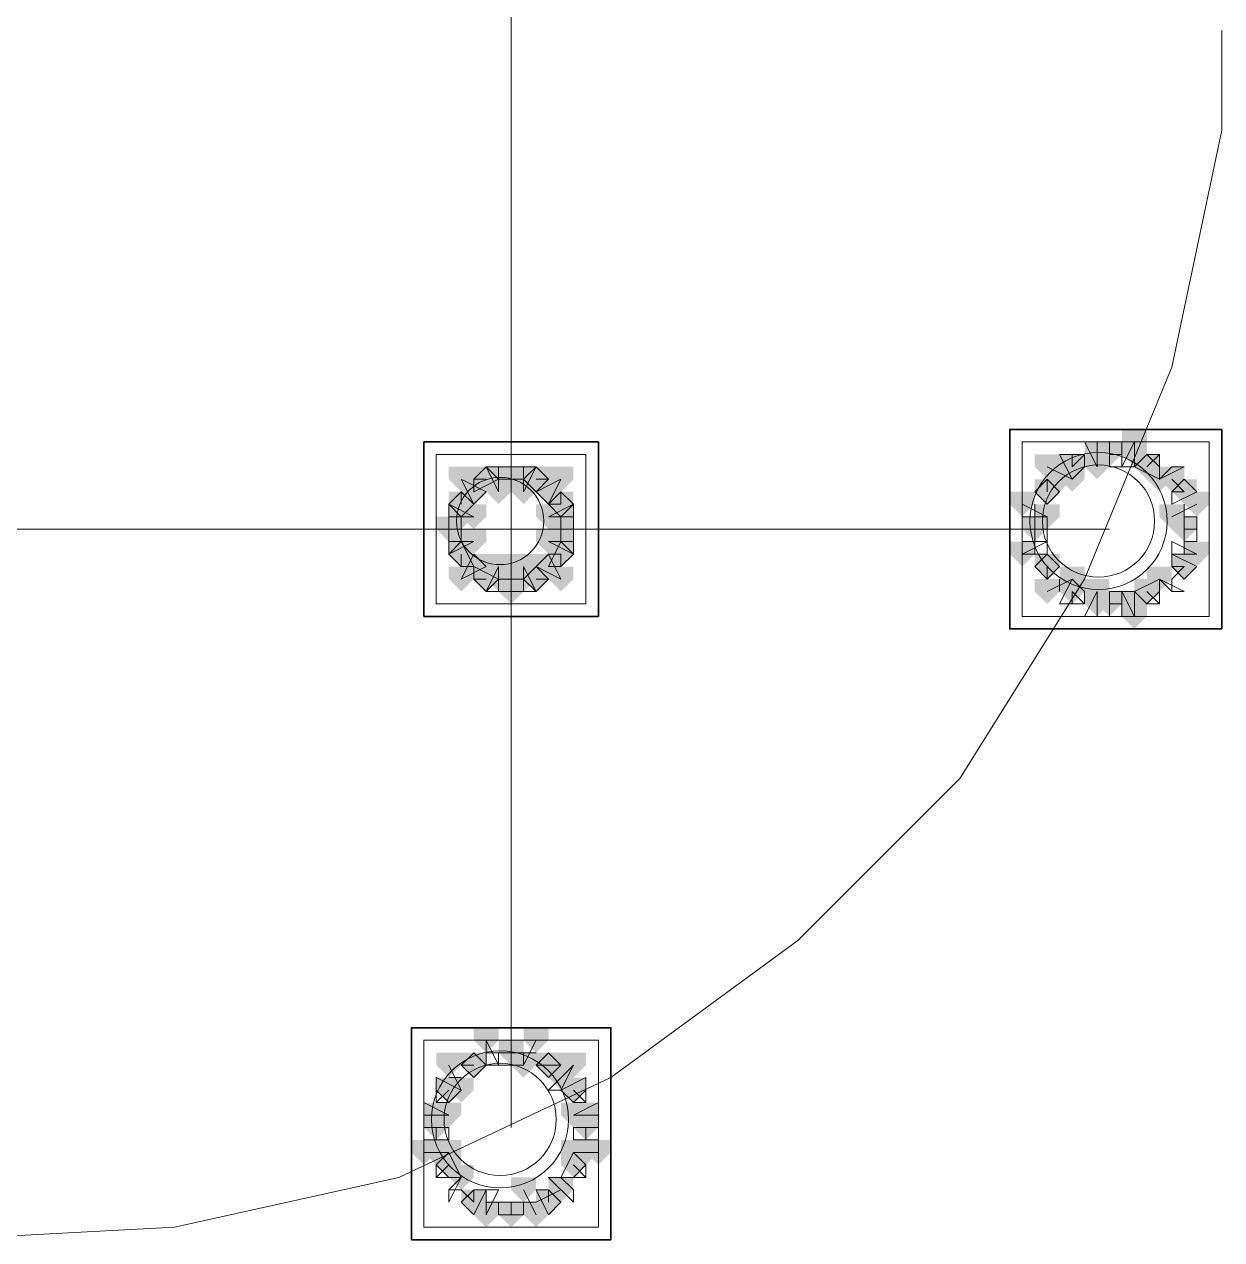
# Model space of a CAD drawing. Header units: millimetres. Extents: x 2315 to 4619, y 1334 to 1897.
# Drawn here: x 4046.14 to 4052.01, y 1535.71 to 1541.67 of the extents above; entities that cross this region are included whole.
import ezdxf

# ---------------------------------------------------------------- set-up
doc = ezdxf.new("R2010")
doc.units = ezdxf.units.MM
for name, color, linetype, true_color in [('PDF_10', 7, 'Continuous', 0x00b85c), ('PDF_AXIS', 7, 'Continuous', 0x00b85c), ('PDF_柱构件', 7, 'Continuous', 0x00b85c), ('PDF_转运站初步方案', 7, 'Continuous', 0x00b85c)]:
    doc.layers.add(name, color=color, linetype=linetype, true_color=true_color)
doc.layers.add('PDF_中心线层', color=1, linetype='Continuous')
doc.layers.add('PDF_粗实线层', color=7, linetype='Continuous')

msp = doc.modelspace()

# ---------------------------------------------------------------- hatches: boundary and pattern name
at = {"layer": 'PDF_10', "transparency": 33554559}
for points in [[(4051.4593, 1539.6195), (4051.3983, 1539.6195), (4051.3983, 1539.5584), (4051.4593, 1539.4974), (4051.5204, 1539.5584), (4051.5204, 1539.6195)], [(4051.4593, 1539.6195), (4051.3983, 1539.6195), (4051.3983, 1539.5584), (4051.4593, 1539.4974), (4051.5204, 1539.5584), (4051.5204, 1539.6195)], [(4051.2761, 1539.5584), (4051.215, 1539.5584), (4051.215, 1539.4974), (4051.2761, 1539.4363), (4051.3372, 1539.4974), (4051.3372, 1539.5584)], [(4051.2761, 1539.5584), (4051.215, 1539.5584), (4051.215, 1539.4974), (4051.2761, 1539.4363), (4051.3372, 1539.4974), (4051.3372, 1539.5584)], [(4051.6426, 1539.5584), (4051.5815, 1539.5584), (4051.5815, 1539.4974), (4051.6426, 1539.4363), (4051.7037, 1539.4974), (4051.7037, 1539.5584)], [(4051.6426, 1539.5584), (4051.5815, 1539.5584), (4051.5815, 1539.4974), (4051.6426, 1539.4363), (4051.7037, 1539.4974), (4051.7037, 1539.5584)], [(4048.4053, 1539.4974), (4048.3442, 1539.4974), (4048.3442, 1539.4363), (4048.4053, 1539.3752), (4048.4664, 1539.4363), (4048.4664, 1539.4974)], [(4048.4053, 1539.4974), (4048.3442, 1539.4974), (4048.3442, 1539.4363), (4048.4053, 1539.3752), (4048.4664, 1539.4363), (4048.4664, 1539.4974)], [(4048.5274, 1539.4974), (4048.4664, 1539.4974), (4048.4664, 1539.4363), (4048.5274, 1539.3752), (4048.5885, 1539.4363), (4048.5885, 1539.4974)], [(4048.5274, 1539.4974), (4048.4664, 1539.4974), (4048.4664, 1539.4363), (4048.5274, 1539.3752), (4048.5885, 1539.4363), (4048.5885, 1539.4974)], [(4048.6496, 1539.4974), (4048.5885, 1539.4974), (4048.5885, 1539.4363), (4048.6496, 1539.3752), (4048.7107, 1539.4363), (4048.7107, 1539.4974)], [(4048.6496, 1539.4974), (4048.5885, 1539.4974), (4048.5885, 1539.4363), (4048.6496, 1539.3752), (4048.7107, 1539.4363), (4048.7107, 1539.4974)], [(4048.6496, 1539.4974), (4048.5885, 1539.4974), (4048.5885, 1539.4363), (4048.6496, 1539.3752), (4048.7107, 1539.4363), (4048.7107, 1539.4974)], [(4051.1539, 1539.4363), (4051.0929, 1539.4363), (4051.0929, 1539.3752), (4051.1539, 1539.3141), (4051.215, 1539.3752), (4051.215, 1539.4363)], [(4051.1539, 1539.4363), (4051.0929, 1539.4363), (4051.0929, 1539.3752), (4051.1539, 1539.3141), (4051.215, 1539.3752), (4051.215, 1539.4363)], [(4051.1539, 1539.4363), (4051.0929, 1539.4363), (4051.0929, 1539.3752), (4051.1539, 1539.3141), (4051.215, 1539.3752), (4051.215, 1539.4363)], [(4051.8258, 1539.4363), (4051.7647, 1539.4363), (4051.7647, 1539.3752), (4051.8258, 1539.3141), (4051.8869, 1539.3752), (4051.8869, 1539.4363)], [(4051.8258, 1539.4363), (4051.7647, 1539.4363), (4051.7647, 1539.3752), (4051.8258, 1539.3141), (4051.8869, 1539.3752), (4051.8869, 1539.4363)], [(4048.2831, 1539.3752), (4048.222, 1539.3752), (4048.222, 1539.3141), (4048.2831, 1539.253), (4048.3442, 1539.3141), (4048.3442, 1539.3752)], [(4048.2831, 1539.3752), (4048.222, 1539.3752), (4048.222, 1539.3141), (4048.2831, 1539.253), (4048.3442, 1539.3141), (4048.3442, 1539.3752)], [(4048.2831, 1539.3752), (4048.222, 1539.3752), (4048.222, 1539.3141), (4048.2831, 1539.253), (4048.3442, 1539.3141), (4048.3442, 1539.3752)], [(4048.7718, 1539.3752), (4048.7107, 1539.3752), (4048.7107, 1539.3141), (4048.7718, 1539.253), (4048.8328, 1539.3141), (4048.8328, 1539.3752)], [(4048.7718, 1539.3752), (4048.7107, 1539.3752), (4048.7107, 1539.3141), (4048.7718, 1539.253), (4048.8328, 1539.3141), (4048.8328, 1539.3752)], [(4048.222, 1539.253), (4048.161, 1539.253), (4048.161, 1539.192), (4048.222, 1539.1309), (4048.2831, 1539.192), (4048.2831, 1539.253)], [(4048.222, 1539.253), (4048.161, 1539.253), (4048.161, 1539.192), (4048.222, 1539.1309), (4048.2831, 1539.192), (4048.2831, 1539.253)], [(4048.7718, 1539.253), (4048.7107, 1539.253), (4048.7107, 1539.192), (4048.7718, 1539.1309), (4048.8328, 1539.192), (4048.8328, 1539.253)], [(4048.7718, 1539.253), (4048.7107, 1539.253), (4048.7107, 1539.192), (4048.7718, 1539.1309), (4048.8328, 1539.192), (4048.8328, 1539.253)], [(4051.0929, 1539.253), (4051.0318, 1539.253), (4051.0318, 1539.192), (4051.0929, 1539.1309), (4051.1539, 1539.192), (4051.1539, 1539.253)], [(4051.0929, 1539.253), (4051.0318, 1539.253), (4051.0318, 1539.192), (4051.0929, 1539.1309), (4051.1539, 1539.192), (4051.1539, 1539.253)], [(4051.8258, 1539.253), (4051.7647, 1539.253), (4051.7647, 1539.192), (4051.8258, 1539.1309), (4051.8869, 1539.192), (4051.8869, 1539.253)], [(4051.8258, 1539.253), (4051.7647, 1539.253), (4051.7647, 1539.192), (4051.8258, 1539.1309), (4051.8869, 1539.192), (4051.8869, 1539.253)], [(4048.2831, 1539.1309), (4048.222, 1539.1309), (4048.222, 1539.0698), (4048.2831, 1539.0087), (4048.3442, 1539.0698), (4048.3442, 1539.1309)], [(4048.2831, 1539.1309), (4048.222, 1539.1309), (4048.222, 1539.0698), (4048.2831, 1539.0087), (4048.3442, 1539.0698), (4048.3442, 1539.1309)], [(4048.2831, 1539.1309), (4048.222, 1539.1309), (4048.222, 1539.0698), (4048.2831, 1539.0087), (4048.3442, 1539.0698), (4048.3442, 1539.1309)], [(4048.7718, 1539.1309), (4048.7107, 1539.1309), (4048.7107, 1539.0698), (4048.7718, 1539.0087), (4048.8328, 1539.0698), (4048.8328, 1539.1309)], [(4048.7718, 1539.1309), (4048.7107, 1539.1309), (4048.7107, 1539.0698), (4048.7718, 1539.0087), (4048.8328, 1539.0698), (4048.8328, 1539.1309)], [(4051.1539, 1539.0698), (4051.0929, 1539.0698), (4051.0929, 1539.0087), (4051.1539, 1538.9476), (4051.215, 1539.0087), (4051.215, 1539.0698)], [(4051.1539, 1539.0698), (4051.0929, 1539.0698), (4051.0929, 1539.0087), (4051.1539, 1538.9476), (4051.215, 1539.0087), (4051.215, 1539.0698)], [(4051.1539, 1539.0698), (4051.0929, 1539.0698), (4051.0929, 1539.0087), (4051.1539, 1538.9476), (4051.215, 1539.0087), (4051.215, 1539.0698)], [(4051.8258, 1539.0698), (4051.7647, 1539.0698), (4051.7647, 1539.0087), (4051.8258, 1538.9476), (4051.8869, 1539.0087), (4051.8869, 1539.0698)], [(4051.8258, 1539.0698), (4051.7647, 1539.0698), (4051.7647, 1539.0087), (4051.8258, 1538.9476), (4051.8869, 1539.0087), (4051.8869, 1539.0698)], [(4048.4053, 1539.0087), (4048.3442, 1539.0087), (4048.3442, 1538.9476), (4048.4053, 1538.8866), (4048.4664, 1538.9476), (4048.4664, 1539.0087)], [(4048.4053, 1539.0087), (4048.3442, 1539.0087), (4048.3442, 1538.9476), (4048.4053, 1538.8866), (4048.4664, 1538.9476), (4048.4664, 1539.0087)], [(4048.6496, 1539.0087), (4048.5885, 1539.0087), (4048.5885, 1538.9476), (4048.6496, 1538.8866), (4048.7107, 1538.9476), (4048.7107, 1539.0087)], [(4048.6496, 1539.0087), (4048.5885, 1539.0087), (4048.5885, 1538.9476), (4048.6496, 1538.8866), (4048.7107, 1538.9476), (4048.7107, 1539.0087)], [(4048.6496, 1539.0087), (4048.5885, 1539.0087), (4048.5885, 1538.9476), (4048.6496, 1538.8866), (4048.7107, 1538.9476), (4048.7107, 1539.0087)], [(4048.5274, 1538.9476), (4048.4664, 1538.9476), (4048.4664, 1538.8866), (4048.5274, 1538.8255), (4048.5885, 1538.8866), (4048.5885, 1538.9476)], [(4048.5274, 1538.9476), (4048.4664, 1538.9476), (4048.4664, 1538.8866), (4048.5274, 1538.8255), (4048.5885, 1538.8866), (4048.5885, 1538.9476)], [(4051.2761, 1538.9476), (4051.215, 1538.9476), (4051.215, 1538.8866), (4051.2761, 1538.8255), (4051.3372, 1538.8866), (4051.3372, 1538.9476)], [(4051.2761, 1538.9476), (4051.215, 1538.9476), (4051.215, 1538.8866), (4051.2761, 1538.8255), (4051.3372, 1538.8866), (4051.3372, 1538.9476)], [(4051.6426, 1538.9476), (4051.5815, 1538.9476), (4051.5815, 1538.8866), (4051.6426, 1538.8255), (4051.7037, 1538.8866), (4051.7037, 1538.9476)], [(4051.6426, 1538.9476), (4051.5815, 1538.9476), (4051.5815, 1538.8866), (4051.6426, 1538.8255), (4051.7037, 1538.8866), (4051.7037, 1538.9476)], [(4051.4593, 1538.8866), (4051.3983, 1538.8866), (4051.3983, 1538.8255), (4051.4593, 1538.7644), (4051.5204, 1538.8255), (4051.5204, 1538.8866)], [(4051.4593, 1538.8866), (4051.3983, 1538.8866), (4051.3983, 1538.8255), (4051.4593, 1538.7644), (4051.5204, 1538.8255), (4051.5204, 1538.8866)], [(4048.5274, 1536.6876), (4048.4664, 1536.6876), (4048.4664, 1536.6265), (4048.5274, 1536.5655), (4048.5885, 1536.6265), (4048.5885, 1536.6876)], [(4048.5274, 1536.6876), (4048.4664, 1536.6876), (4048.4664, 1536.6265), (4048.5274, 1536.5655), (4048.5885, 1536.6265), (4048.5885, 1536.6876)], [(4048.3442, 1536.6265), (4048.2831, 1536.6265), (4048.2831, 1536.5655), (4048.3442, 1536.5044), (4048.4053, 1536.5655), (4048.4053, 1536.6265)], [(4048.3442, 1536.6265), (4048.2831, 1536.6265), (4048.2831, 1536.5655), (4048.3442, 1536.5044), (4048.4053, 1536.5655), (4048.4053, 1536.6265)], [(4048.3442, 1536.6265), (4048.2831, 1536.6265), (4048.2831, 1536.5655), (4048.3442, 1536.5044), (4048.4053, 1536.5655), (4048.4053, 1536.6265)], [(4048.7107, 1536.6265), (4048.6496, 1536.6265), (4048.6496, 1536.5655), (4048.7107, 1536.5044), (4048.7718, 1536.5655), (4048.7718, 1536.6265)], [(4048.7107, 1536.6265), (4048.6496, 1536.6265), (4048.6496, 1536.5655), (4048.7107, 1536.5044), (4048.7718, 1536.5655), (4048.7718, 1536.6265)], [(4048.7107, 1536.6265), (4048.6496, 1536.6265), (4048.6496, 1536.5655), (4048.7107, 1536.5044), (4048.7718, 1536.5655), (4048.7718, 1536.6265)], [(4048.222, 1536.5044), (4048.161, 1536.5044), (4048.161, 1536.4433), (4048.222, 1536.3822), (4048.2831, 1536.4433), (4048.2831, 1536.5044)], [(4048.222, 1536.5044), (4048.161, 1536.5044), (4048.161, 1536.4433), (4048.222, 1536.3822), (4048.2831, 1536.4433), (4048.2831, 1536.5044)], [(4048.8328, 1536.5044), (4048.7718, 1536.5044), (4048.7718, 1536.4433), (4048.8328, 1536.3822), (4048.8939, 1536.4433), (4048.8939, 1536.5044)], [(4048.8328, 1536.5044), (4048.7718, 1536.5044), (4048.7718, 1536.4433), (4048.8328, 1536.3822), (4048.8939, 1536.4433), (4048.8939, 1536.5044)], [(4048.161, 1536.3211), (4048.0999, 1536.3211), (4048.0999, 1536.2601), (4048.161, 1536.199), (4048.222, 1536.2601), (4048.222, 1536.3211)], [(4048.161, 1536.3211), (4048.0999, 1536.3211), (4048.0999, 1536.2601), (4048.161, 1536.199), (4048.222, 1536.2601), (4048.222, 1536.3211)], [(4048.8939, 1536.3211), (4048.8328, 1536.3211), (4048.8328, 1536.2601), (4048.8939, 1536.199), (4048.955, 1536.2601), (4048.955, 1536.3211)], [(4048.8939, 1536.3211), (4048.8328, 1536.3211), (4048.8328, 1536.2601), (4048.8939, 1536.199), (4048.955, 1536.2601), (4048.955, 1536.3211)], [(4048.222, 1536.1379), (4048.161, 1536.1379), (4048.161, 1536.0768), (4048.222, 1536.0157), (4048.2831, 1536.0768), (4048.2831, 1536.1379)], [(4048.222, 1536.1379), (4048.161, 1536.1379), (4048.161, 1536.0768), (4048.222, 1536.0157), (4048.2831, 1536.0768), (4048.2831, 1536.1379)], [(4048.8328, 1536.1379), (4048.7718, 1536.1379), (4048.7718, 1536.0768), (4048.8328, 1536.0157), (4048.8939, 1536.0768), (4048.8939, 1536.1379)], [(4048.8328, 1536.1379), (4048.7718, 1536.1379), (4048.7718, 1536.0768), (4048.8328, 1536.0157), (4048.8939, 1536.0768), (4048.8939, 1536.1379)], [(4048.3442, 1535.9547), (4048.2831, 1535.9547), (4048.2831, 1535.8936), (4048.3442, 1535.8325), (4048.4053, 1535.8936), (4048.4053, 1535.9547)], [(4048.3442, 1535.9547), (4048.2831, 1535.9547), (4048.2831, 1535.8936), (4048.3442, 1535.8325), (4048.4053, 1535.8936), (4048.4053, 1535.9547)], [(4048.7107, 1535.9547), (4048.6496, 1535.9547), (4048.6496, 1535.8936), (4048.7107, 1535.8325), (4048.7718, 1535.8936), (4048.7718, 1535.9547)], [(4048.7107, 1535.9547), (4048.6496, 1535.9547), (4048.6496, 1535.8936), (4048.7107, 1535.8325), (4048.7718, 1535.8936), (4048.7718, 1535.9547)], [(4048.5274, 1535.8936), (4048.4664, 1535.8936), (4048.4664, 1535.8325), (4048.5274, 1535.7714), (4048.5885, 1535.8325), (4048.5885, 1535.8936)], [(4048.5274, 1535.8936), (4048.4664, 1535.8936), (4048.4664, 1535.8325), (4048.5274, 1535.7714), (4048.5885, 1535.8325), (4048.5885, 1535.8936)]]:
    msp.add_hatch(color=256, dxfattribs=at).paths.add_polyline_path(points)
at = {"layer": 'PDF_柱构件', "transparency": 33554559}
for points in [[(4051.5815, 1539.6806), (4051.5204, 1539.6806), (4051.5204, 1539.6195), (4051.5815, 1539.5584), (4051.6426, 1539.6195), (4051.6426, 1539.6806)], [(4051.3983, 1539.6195), (4051.3372, 1539.6195), (4051.3372, 1539.5584), (4051.3983, 1539.4974), (4051.4593, 1539.5584), (4051.4593, 1539.6195)], [(4051.5815, 1539.6195), (4051.5204, 1539.6195), (4051.5204, 1539.5584), (4051.5815, 1539.4974), (4051.6426, 1539.5584), (4051.6426, 1539.6195)], [(4051.1539, 1539.5584), (4051.0929, 1539.5584), (4051.0929, 1539.4974), (4051.1539, 1539.4363), (4051.215, 1539.4974), (4051.215, 1539.5584)], [(4051.3983, 1539.5584), (4051.3372, 1539.5584), (4051.3372, 1539.4974), (4051.3983, 1539.4363), (4051.4593, 1539.4974), (4051.4593, 1539.5584)], [(4048.2831, 1539.4974), (4048.222, 1539.4974), (4048.222, 1539.4363), (4048.2831, 1539.3752), (4048.3442, 1539.4363), (4048.3442, 1539.4974)], [(4048.4664, 1539.4974), (4048.4053, 1539.4974), (4048.4053, 1539.4363), (4048.4664, 1539.3752), (4048.5274, 1539.4363), (4048.5274, 1539.4974)], [(4048.5885, 1539.4974), (4048.5274, 1539.4974), (4048.5274, 1539.4363), (4048.5885, 1539.3752), (4048.6496, 1539.4363), (4048.6496, 1539.4974)], [(4048.7718, 1539.4974), (4048.7107, 1539.4974), (4048.7107, 1539.4363), (4048.7718, 1539.3752), (4048.8328, 1539.4363), (4048.8328, 1539.4974)], [(4051.215, 1539.4974), (4051.1539, 1539.4974), (4051.1539, 1539.4363), (4051.215, 1539.3752), (4051.2761, 1539.4363), (4051.2761, 1539.4974)], [(4051.2761, 1539.4974), (4051.215, 1539.4974), (4051.215, 1539.4363), (4051.2761, 1539.3752), (4051.3372, 1539.4363), (4051.3372, 1539.4974)], [(4051.7037, 1539.4974), (4051.6426, 1539.4974), (4051.6426, 1539.4363), (4051.7037, 1539.3752), (4051.7647, 1539.4363), (4051.7647, 1539.4974)], [(4051.7647, 1539.4974), (4051.7037, 1539.4974), (4051.7037, 1539.4363), (4051.7647, 1539.3752), (4051.8258, 1539.4363), (4051.8258, 1539.4974)], [(4048.3442, 1539.4363), (4048.2831, 1539.4363), (4048.2831, 1539.3752), (4048.3442, 1539.3141), (4048.4053, 1539.3752), (4048.4053, 1539.4363)], [(4048.4664, 1539.4363), (4048.4053, 1539.4363), (4048.4053, 1539.3752), (4048.4664, 1539.3141), (4048.5274, 1539.3752), (4048.5274, 1539.4363)], [(4048.5885, 1539.4363), (4048.5274, 1539.4363), (4048.5274, 1539.3752), (4048.5885, 1539.3141), (4048.6496, 1539.3752), (4048.6496, 1539.4363)], [(4048.7107, 1539.4363), (4048.6496, 1539.4363), (4048.6496, 1539.3752), (4048.7107, 1539.3141), (4048.7718, 1539.3752), (4048.7718, 1539.4363)], [(4051.0318, 1539.3752), (4050.9707, 1539.3752), (4050.9707, 1539.3141), (4051.0318, 1539.253), (4051.0929, 1539.3141), (4051.0929, 1539.3752)], [(4051.8869, 1539.3752), (4051.8258, 1539.3752), (4051.8258, 1539.3141), (4051.8869, 1539.253), (4051.948, 1539.3141), (4051.948, 1539.3752)], [(4048.2831, 1539.3141), (4048.222, 1539.3141), (4048.222, 1539.253), (4048.2831, 1539.192), (4048.3442, 1539.253), (4048.3442, 1539.3141)], [(4048.3442, 1539.3141), (4048.2831, 1539.3141), (4048.2831, 1539.253), (4048.3442, 1539.192), (4048.4053, 1539.253), (4048.4053, 1539.3141)], [(4048.7107, 1539.3141), (4048.6496, 1539.3141), (4048.6496, 1539.253), (4048.7107, 1539.192), (4048.7718, 1539.253), (4048.7718, 1539.3141)], [(4048.7718, 1539.3141), (4048.7107, 1539.3141), (4048.7107, 1539.253), (4048.7718, 1539.192), (4048.8328, 1539.253), (4048.8328, 1539.3141)], [(4051.1539, 1539.3141), (4051.0929, 1539.3141), (4051.0929, 1539.253), (4051.1539, 1539.192), (4051.215, 1539.253), (4051.215, 1539.3141)], [(4051.7647, 1539.3141), (4051.7037, 1539.3141), (4051.7037, 1539.253), (4051.7647, 1539.192), (4051.8258, 1539.253), (4051.8258, 1539.3141)], [(4048.2831, 1539.192), (4048.222, 1539.192), (4048.222, 1539.1309), (4048.2831, 1539.0698), (4048.3442, 1539.1309), (4048.3442, 1539.192)], [(4048.3442, 1539.192), (4048.2831, 1539.192), (4048.2831, 1539.1309), (4048.3442, 1539.0698), (4048.4053, 1539.1309), (4048.4053, 1539.192)], [(4048.7107, 1539.192), (4048.6496, 1539.192), (4048.6496, 1539.1309), (4048.7107, 1539.0698), (4048.7718, 1539.1309), (4048.7718, 1539.192)], [(4048.7718, 1539.192), (4048.7107, 1539.192), (4048.7107, 1539.1309), (4048.7718, 1539.0698), (4048.8328, 1539.1309), (4048.8328, 1539.192)], [(4051.0318, 1539.1309), (4050.9707, 1539.1309), (4050.9707, 1539.0698), (4051.0318, 1539.0087), (4051.0929, 1539.0698), (4051.0929, 1539.1309)], [(4051.8869, 1539.1309), (4051.8258, 1539.1309), (4051.8258, 1539.0698), (4051.8869, 1539.0087), (4051.948, 1539.0698), (4051.948, 1539.1309)], [(4048.3442, 1539.0698), (4048.2831, 1539.0698), (4048.2831, 1539.0087), (4048.3442, 1538.9476), (4048.4053, 1539.0087), (4048.4053, 1539.0698)], [(4048.4664, 1539.0698), (4048.4053, 1539.0698), (4048.4053, 1539.0087), (4048.4664, 1538.9476), (4048.5274, 1539.0087), (4048.5274, 1539.0698)], [(4048.5885, 1539.0698), (4048.5274, 1539.0698), (4048.5274, 1539.0087), (4048.5885, 1538.9476), (4048.6496, 1539.0087), (4048.6496, 1539.0698)], [(4048.7107, 1539.0698), (4048.6496, 1539.0698), (4048.6496, 1539.0087), (4048.7107, 1538.9476), (4048.7718, 1539.0087), (4048.7718, 1539.0698)], [(4048.2831, 1539.0087), (4048.222, 1539.0087), (4048.222, 1538.9476), (4048.2831, 1538.8866), (4048.3442, 1538.9476), (4048.3442, 1539.0087)], [(4048.4664, 1539.0087), (4048.4053, 1539.0087), (4048.4053, 1538.9476), (4048.4664, 1538.8866), (4048.5274, 1538.9476), (4048.5274, 1539.0087)], [(4048.5885, 1539.0087), (4048.5274, 1539.0087), (4048.5274, 1538.9476), (4048.5885, 1538.8866), (4048.6496, 1538.9476), (4048.6496, 1539.0087)], [(4048.7718, 1539.0087), (4048.7107, 1539.0087), (4048.7107, 1538.9476), (4048.7718, 1538.8866), (4048.8328, 1538.9476), (4048.8328, 1539.0087)], [(4051.2761, 1539.0087), (4051.215, 1539.0087), (4051.215, 1538.9476), (4051.2761, 1538.8866), (4051.3372, 1538.9476), (4051.3372, 1539.0087)], [(4051.7037, 1539.0087), (4051.6426, 1539.0087), (4051.6426, 1538.9476), (4051.7037, 1538.8866), (4051.7647, 1538.9476), (4051.7647, 1539.0087)], [(4051.1539, 1538.9476), (4051.0929, 1538.9476), (4051.0929, 1538.8866), (4051.1539, 1538.8255), (4051.215, 1538.8866), (4051.215, 1538.9476)], [(4051.3983, 1538.9476), (4051.3372, 1538.9476), (4051.3372, 1538.8866), (4051.3983, 1538.8255), (4051.4593, 1538.8866), (4051.4593, 1538.9476)], [(4051.3983, 1538.8866), (4051.3372, 1538.8866), (4051.3372, 1538.8255), (4051.3983, 1538.7644), (4051.4593, 1538.8255), (4051.4593, 1538.8866)], [(4051.5815, 1538.8866), (4051.5204, 1538.8866), (4051.5204, 1538.8255), (4051.5815, 1538.7644), (4051.6426, 1538.8255), (4051.6426, 1538.8866)], [(4051.5815, 1538.8255), (4051.5204, 1538.8255), (4051.5204, 1538.7644), (4051.5815, 1538.7033), (4051.6426, 1538.7644), (4051.6426, 1538.8255)], [(4048.4053, 1536.7487), (4048.3442, 1536.7487), (4048.3442, 1536.6876), (4048.4053, 1536.6265), (4048.4664, 1536.6876), (4048.4664, 1536.7487)], [(4048.6496, 1536.7487), (4048.5885, 1536.7487), (4048.5885, 1536.6876), (4048.6496, 1536.6265), (4048.7107, 1536.6876), (4048.7107, 1536.7487)], [(4048.222, 1536.6265), (4048.161, 1536.6265), (4048.161, 1536.5655), (4048.222, 1536.5044), (4048.2831, 1536.5655), (4048.2831, 1536.6265)], [(4048.5885, 1536.6265), (4048.5274, 1536.6265), (4048.5274, 1536.5655), (4048.5885, 1536.5044), (4048.6496, 1536.5655), (4048.6496, 1536.6265)], [(4048.8328, 1536.6265), (4048.7718, 1536.6265), (4048.7718, 1536.5655), (4048.8328, 1536.5044), (4048.8939, 1536.5655), (4048.8939, 1536.6265)], [(4048.7718, 1536.5655), (4048.7107, 1536.5655), (4048.7107, 1536.5044), (4048.7718, 1536.4433), (4048.8328, 1536.5044), (4048.8328, 1536.5655)], [(4048.2831, 1536.5044), (4048.222, 1536.5044), (4048.222, 1536.4433), (4048.2831, 1536.3822), (4048.3442, 1536.4433), (4048.3442, 1536.5044)], [(4048.161, 1536.3822), (4048.0999, 1536.3822), (4048.0999, 1536.3211), (4048.161, 1536.2601), (4048.222, 1536.3211), (4048.222, 1536.3822)], [(4048.222, 1536.3822), (4048.161, 1536.3822), (4048.161, 1536.3211), (4048.222, 1536.2601), (4048.2831, 1536.3211), (4048.2831, 1536.3822)], [(4048.8328, 1536.3822), (4048.7718, 1536.3822), (4048.7718, 1536.3211), (4048.8328, 1536.2601), (4048.8939, 1536.3211), (4048.8939, 1536.3822)], [(4048.8939, 1536.3822), (4048.8328, 1536.3822), (4048.8328, 1536.3211), (4048.8939, 1536.2601), (4048.955, 1536.3211), (4048.955, 1536.3822)], [(4048.0999, 1536.199), (4048.0388, 1536.199), (4048.0388, 1536.1379), (4048.0999, 1536.0768), (4048.161, 1536.1379), (4048.161, 1536.199)], [(4048.161, 1536.199), (4048.0999, 1536.199), (4048.0999, 1536.1379), (4048.161, 1536.0768), (4048.222, 1536.1379), (4048.222, 1536.199)], [(4048.222, 1536.199), (4048.161, 1536.199), (4048.161, 1536.1379), (4048.222, 1536.0768), (4048.2831, 1536.1379), (4048.2831, 1536.199)], [(4048.8328, 1536.199), (4048.7718, 1536.199), (4048.7718, 1536.1379), (4048.8328, 1536.0768), (4048.8939, 1536.1379), (4048.8939, 1536.199)], [(4048.8939, 1536.199), (4048.8328, 1536.199), (4048.8328, 1536.1379), (4048.8939, 1536.0768), (4048.955, 1536.1379), (4048.955, 1536.199)], [(4048.955, 1536.199), (4048.8939, 1536.199), (4048.8939, 1536.1379), (4048.955, 1536.0768), (4049.0161, 1536.1379), (4049.0161, 1536.199)], [(4048.2831, 1536.0768), (4048.222, 1536.0768), (4048.222, 1536.0157), (4048.2831, 1535.9547), (4048.3442, 1536.0157), (4048.3442, 1536.0768)], [(4048.5885, 1536.0157), (4048.5274, 1536.0157), (4048.5274, 1535.9547), (4048.5885, 1535.8936), (4048.6496, 1535.9547), (4048.6496, 1536.0157)], [(4048.7718, 1536.0157), (4048.7107, 1536.0157), (4048.7107, 1535.9547), (4048.7718, 1535.8936), (4048.8328, 1535.9547), (4048.8328, 1536.0157)], [(4048.4053, 1535.8936), (4048.3442, 1535.8936), (4048.3442, 1535.8325), (4048.4053, 1535.7714), (4048.4664, 1535.8325), (4048.4664, 1535.8936)], [(4048.6496, 1535.8936), (4048.5885, 1535.8936), (4048.5885, 1535.8325), (4048.6496, 1535.7714), (4048.7107, 1535.8325), (4048.7107, 1535.8936)]]:
    msp.add_hatch(color=256, dxfattribs=at).paths.add_polyline_path(points)
at = {"layer": 'PDF_转运站初步方案', "transparency": 33554559}
for points in [[(4051.4593, 1539.6195), (4051.3983, 1539.6195), (4051.3983, 1539.5584), (4051.4593, 1539.4974), (4051.5204, 1539.5584), (4051.5204, 1539.6195)], [(4051.4593, 1539.6195), (4051.3983, 1539.6195), (4051.3983, 1539.5584), (4051.4593, 1539.4974), (4051.5204, 1539.5584), (4051.5204, 1539.6195)], [(4051.2761, 1539.5584), (4051.215, 1539.5584), (4051.215, 1539.4974), (4051.2761, 1539.4363), (4051.3372, 1539.4974), (4051.3372, 1539.5584)], [(4051.2761, 1539.5584), (4051.215, 1539.5584), (4051.215, 1539.4974), (4051.2761, 1539.4363), (4051.3372, 1539.4974), (4051.3372, 1539.5584)], [(4051.6426, 1539.5584), (4051.5815, 1539.5584), (4051.5815, 1539.4974), (4051.6426, 1539.4363), (4051.7037, 1539.4974), (4051.7037, 1539.5584)], [(4051.6426, 1539.5584), (4051.5815, 1539.5584), (4051.5815, 1539.4974), (4051.6426, 1539.4363), (4051.7037, 1539.4974), (4051.7037, 1539.5584)], [(4048.4053, 1539.4974), (4048.3442, 1539.4974), (4048.3442, 1539.4363), (4048.4053, 1539.3752), (4048.4664, 1539.4363), (4048.4664, 1539.4974)], [(4048.4053, 1539.4974), (4048.3442, 1539.4974), (4048.3442, 1539.4363), (4048.4053, 1539.3752), (4048.4664, 1539.4363), (4048.4664, 1539.4974)], [(4048.5274, 1539.4974), (4048.4664, 1539.4974), (4048.4664, 1539.4363), (4048.5274, 1539.3752), (4048.5885, 1539.4363), (4048.5885, 1539.4974)], [(4048.5274, 1539.4974), (4048.4664, 1539.4974), (4048.4664, 1539.4363), (4048.5274, 1539.3752), (4048.5885, 1539.4363), (4048.5885, 1539.4974)], [(4048.6496, 1539.4974), (4048.5885, 1539.4974), (4048.5885, 1539.4363), (4048.6496, 1539.3752), (4048.7107, 1539.4363), (4048.7107, 1539.4974)], [(4048.6496, 1539.4974), (4048.5885, 1539.4974), (4048.5885, 1539.4363), (4048.6496, 1539.3752), (4048.7107, 1539.4363), (4048.7107, 1539.4974)], [(4051.1539, 1539.4363), (4051.0929, 1539.4363), (4051.0929, 1539.3752), (4051.1539, 1539.3141), (4051.215, 1539.3752), (4051.215, 1539.4363)], [(4051.1539, 1539.4363), (4051.0929, 1539.4363), (4051.0929, 1539.3752), (4051.1539, 1539.3141), (4051.215, 1539.3752), (4051.215, 1539.4363)], [(4051.8258, 1539.4363), (4051.7647, 1539.4363), (4051.7647, 1539.3752), (4051.8258, 1539.3141), (4051.8869, 1539.3752), (4051.8869, 1539.4363)], [(4051.8258, 1539.4363), (4051.7647, 1539.4363), (4051.7647, 1539.3752), (4051.8258, 1539.3141), (4051.8869, 1539.3752), (4051.8869, 1539.4363)], [(4048.2831, 1539.3752), (4048.222, 1539.3752), (4048.222, 1539.3141), (4048.2831, 1539.253), (4048.3442, 1539.3141), (4048.3442, 1539.3752)], [(4048.2831, 1539.3752), (4048.222, 1539.3752), (4048.222, 1539.3141), (4048.2831, 1539.253), (4048.3442, 1539.3141), (4048.3442, 1539.3752)], [(4048.7718, 1539.3752), (4048.7107, 1539.3752), (4048.7107, 1539.3141), (4048.7718, 1539.253), (4048.8328, 1539.3141), (4048.8328, 1539.3752)], [(4048.7718, 1539.3752), (4048.7107, 1539.3752), (4048.7107, 1539.3141), (4048.7718, 1539.253), (4048.8328, 1539.3141), (4048.8328, 1539.3752)], [(4048.222, 1539.253), (4048.161, 1539.253), (4048.161, 1539.192), (4048.222, 1539.1309), (4048.2831, 1539.192), (4048.2831, 1539.253)], [(4048.222, 1539.253), (4048.161, 1539.253), (4048.161, 1539.192), (4048.222, 1539.1309), (4048.2831, 1539.192), (4048.2831, 1539.253)], [(4048.7718, 1539.253), (4048.7107, 1539.253), (4048.7107, 1539.192), (4048.7718, 1539.1309), (4048.8328, 1539.192), (4048.8328, 1539.253)], [(4048.7718, 1539.253), (4048.7107, 1539.253), (4048.7107, 1539.192), (4048.7718, 1539.1309), (4048.8328, 1539.192), (4048.8328, 1539.253)], [(4051.0929, 1539.253), (4051.0318, 1539.253), (4051.0318, 1539.192), (4051.0929, 1539.1309), (4051.1539, 1539.192), (4051.1539, 1539.253)], [(4051.0929, 1539.253), (4051.0318, 1539.253), (4051.0318, 1539.192), (4051.0929, 1539.1309), (4051.1539, 1539.192), (4051.1539, 1539.253)], [(4051.8258, 1539.253), (4051.7647, 1539.253), (4051.7647, 1539.192), (4051.8258, 1539.1309), (4051.8869, 1539.192), (4051.8869, 1539.253)], [(4051.8258, 1539.253), (4051.7647, 1539.253), (4051.7647, 1539.192), (4051.8258, 1539.1309), (4051.8869, 1539.192), (4051.8869, 1539.253)], [(4048.2831, 1539.1309), (4048.222, 1539.1309), (4048.222, 1539.0698), (4048.2831, 1539.0087), (4048.3442, 1539.0698), (4048.3442, 1539.1309)], [(4048.2831, 1539.1309), (4048.222, 1539.1309), (4048.222, 1539.0698), (4048.2831, 1539.0087), (4048.3442, 1539.0698), (4048.3442, 1539.1309)], [(4048.7718, 1539.1309), (4048.7107, 1539.1309), (4048.7107, 1539.0698), (4048.7718, 1539.0087), (4048.8328, 1539.0698), (4048.8328, 1539.1309)], [(4048.7718, 1539.1309), (4048.7107, 1539.1309), (4048.7107, 1539.0698), (4048.7718, 1539.0087), (4048.8328, 1539.0698), (4048.8328, 1539.1309)], [(4051.1539, 1539.0698), (4051.0929, 1539.0698), (4051.0929, 1539.0087), (4051.1539, 1538.9476), (4051.215, 1539.0087), (4051.215, 1539.0698)], [(4051.1539, 1539.0698), (4051.0929, 1539.0698), (4051.0929, 1539.0087), (4051.1539, 1538.9476), (4051.215, 1539.0087), (4051.215, 1539.0698)], [(4051.8258, 1539.0698), (4051.7647, 1539.0698), (4051.7647, 1539.0087), (4051.8258, 1538.9476), (4051.8869, 1539.0087), (4051.8869, 1539.0698)], [(4051.8258, 1539.0698), (4051.7647, 1539.0698), (4051.7647, 1539.0087), (4051.8258, 1538.9476), (4051.8869, 1539.0087), (4051.8869, 1539.0698)], [(4048.4053, 1539.0087), (4048.3442, 1539.0087), (4048.3442, 1538.9476), (4048.4053, 1538.8866), (4048.4664, 1538.9476), (4048.4664, 1539.0087)], [(4048.4053, 1539.0087), (4048.3442, 1539.0087), (4048.3442, 1538.9476), (4048.4053, 1538.8866), (4048.4664, 1538.9476), (4048.4664, 1539.0087)], [(4048.6496, 1539.0087), (4048.5885, 1539.0087), (4048.5885, 1538.9476), (4048.6496, 1538.8866), (4048.7107, 1538.9476), (4048.7107, 1539.0087)], [(4048.6496, 1539.0087), (4048.5885, 1539.0087), (4048.5885, 1538.9476), (4048.6496, 1538.8866), (4048.7107, 1538.9476), (4048.7107, 1539.0087)], [(4048.5274, 1538.9476), (4048.4664, 1538.9476), (4048.4664, 1538.8866), (4048.5274, 1538.8255), (4048.5885, 1538.8866), (4048.5885, 1538.9476)], [(4048.5274, 1538.9476), (4048.4664, 1538.9476), (4048.4664, 1538.8866), (4048.5274, 1538.8255), (4048.5885, 1538.8866), (4048.5885, 1538.9476)], [(4051.2761, 1538.9476), (4051.215, 1538.9476), (4051.215, 1538.8866), (4051.2761, 1538.8255), (4051.3372, 1538.8866), (4051.3372, 1538.9476)], [(4051.2761, 1538.9476), (4051.215, 1538.9476), (4051.215, 1538.8866), (4051.2761, 1538.8255), (4051.3372, 1538.8866), (4051.3372, 1538.9476)], [(4051.6426, 1538.9476), (4051.5815, 1538.9476), (4051.5815, 1538.8866), (4051.6426, 1538.8255), (4051.7037, 1538.8866), (4051.7037, 1538.9476)], [(4051.6426, 1538.9476), (4051.5815, 1538.9476), (4051.5815, 1538.8866), (4051.6426, 1538.8255), (4051.7037, 1538.8866), (4051.7037, 1538.9476)], [(4051.4593, 1538.8866), (4051.3983, 1538.8866), (4051.3983, 1538.8255), (4051.4593, 1538.7644), (4051.5204, 1538.8255), (4051.5204, 1538.8866)], [(4051.4593, 1538.8866), (4051.3983, 1538.8866), (4051.3983, 1538.8255), (4051.4593, 1538.7644), (4051.5204, 1538.8255), (4051.5204, 1538.8866)], [(4048.5274, 1536.6876), (4048.4664, 1536.6876), (4048.4664, 1536.6265), (4048.5274, 1536.5655), (4048.5885, 1536.6265), (4048.5885, 1536.6876)], [(4048.5274, 1536.6876), (4048.4664, 1536.6876), (4048.4664, 1536.6265), (4048.5274, 1536.5655), (4048.5885, 1536.6265), (4048.5885, 1536.6876)], [(4048.3442, 1536.6265), (4048.2831, 1536.6265), (4048.2831, 1536.5655), (4048.3442, 1536.5044), (4048.4053, 1536.5655), (4048.4053, 1536.6265)], [(4048.3442, 1536.6265), (4048.2831, 1536.6265), (4048.2831, 1536.5655), (4048.3442, 1536.5044), (4048.4053, 1536.5655), (4048.4053, 1536.6265)], [(4048.7107, 1536.6265), (4048.6496, 1536.6265), (4048.6496, 1536.5655), (4048.7107, 1536.5044), (4048.7718, 1536.5655), (4048.7718, 1536.6265)], [(4048.7107, 1536.6265), (4048.6496, 1536.6265), (4048.6496, 1536.5655), (4048.7107, 1536.5044), (4048.7718, 1536.5655), (4048.7718, 1536.6265)], [(4048.222, 1536.5044), (4048.161, 1536.5044), (4048.161, 1536.4433), (4048.222, 1536.3822), (4048.2831, 1536.4433), (4048.2831, 1536.5044)], [(4048.222, 1536.5044), (4048.161, 1536.5044), (4048.161, 1536.4433), (4048.222, 1536.3822), (4048.2831, 1536.4433), (4048.2831, 1536.5044)], [(4048.8328, 1536.5044), (4048.7718, 1536.5044), (4048.7718, 1536.4433), (4048.8328, 1536.3822), (4048.8939, 1536.4433), (4048.8939, 1536.5044)], [(4048.8328, 1536.5044), (4048.7718, 1536.5044), (4048.7718, 1536.4433), (4048.8328, 1536.3822), (4048.8939, 1536.4433), (4048.8939, 1536.5044)], [(4048.161, 1536.3211), (4048.0999, 1536.3211), (4048.0999, 1536.2601), (4048.161, 1536.199), (4048.222, 1536.2601), (4048.222, 1536.3211)], [(4048.161, 1536.3211), (4048.0999, 1536.3211), (4048.0999, 1536.2601), (4048.161, 1536.199), (4048.222, 1536.2601), (4048.222, 1536.3211)], [(4048.8939, 1536.3211), (4048.8328, 1536.3211), (4048.8328, 1536.2601), (4048.8939, 1536.199), (4048.955, 1536.2601), (4048.955, 1536.3211)], [(4048.8939, 1536.3211), (4048.8328, 1536.3211), (4048.8328, 1536.2601), (4048.8939, 1536.199), (4048.955, 1536.2601), (4048.955, 1536.3211)], [(4048.222, 1536.1379), (4048.161, 1536.1379), (4048.161, 1536.0768), (4048.222, 1536.0157), (4048.2831, 1536.0768), (4048.2831, 1536.1379)], [(4048.222, 1536.1379), (4048.161, 1536.1379), (4048.161, 1536.0768), (4048.222, 1536.0157), (4048.2831, 1536.0768), (4048.2831, 1536.1379)], [(4048.8328, 1536.1379), (4048.7718, 1536.1379), (4048.7718, 1536.0768), (4048.8328, 1536.0157), (4048.8939, 1536.0768), (4048.8939, 1536.1379)], [(4048.8328, 1536.1379), (4048.7718, 1536.1379), (4048.7718, 1536.0768), (4048.8328, 1536.0157), (4048.8939, 1536.0768), (4048.8939, 1536.1379)], [(4048.3442, 1535.9547), (4048.2831, 1535.9547), (4048.2831, 1535.8936), (4048.3442, 1535.8325), (4048.4053, 1535.8936), (4048.4053, 1535.9547)], [(4048.3442, 1535.9547), (4048.2831, 1535.9547), (4048.2831, 1535.8936), (4048.3442, 1535.8325), (4048.4053, 1535.8936), (4048.4053, 1535.9547)], [(4048.7107, 1535.9547), (4048.6496, 1535.9547), (4048.6496, 1535.8936), (4048.7107, 1535.8325), (4048.7718, 1535.8936), (4048.7718, 1535.9547)], [(4048.7107, 1535.9547), (4048.6496, 1535.9547), (4048.6496, 1535.8936), (4048.7107, 1535.8325), (4048.7718, 1535.8936), (4048.7718, 1535.9547)], [(4048.5274, 1535.8936), (4048.4664, 1535.8936), (4048.4664, 1535.8325), (4048.5274, 1535.7714), (4048.5885, 1535.8325), (4048.5885, 1535.8936)], [(4048.5274, 1535.8936), (4048.4664, 1535.8936), (4048.4664, 1535.8325), (4048.5274, 1535.7714), (4048.5885, 1535.8325), (4048.5885, 1535.8936)]]:
    msp.add_hatch(color=256, dxfattribs=at).paths.add_polyline_path(points)

# ---------------------------------------------------------------- linework, layer by layer
at = {"layer": 'PDF_10', "lineweight": 18}
for points in [[(4051.4593, 1539.6195), (4051.4593, 1539.5584), (4051.5204, 1539.5584)], [(4051.2761, 1539.5584), (4051.2761, 1539.4974), (4051.3372, 1539.5584)], [(4051.6426, 1539.5584), (4051.7037, 1539.4974)], [(4051.6426, 1539.4974), (4051.7037, 1539.5584)], [(4048.5274, 1539.4363), (4048.5274, 1539.4974)], [(4048.3442, 1539.4363), (4048.4053, 1539.4363), (4048.3442, 1539.4363)], [(4048.4664, 1539.4363), (4048.5885, 1539.4363)], [(4048.6496, 1539.4363), (4048.7107, 1539.4363)], [(4051.1539, 1539.3752), (4051.1539, 1539.4363)], [(4051.7647, 1539.4363), (4051.8258, 1539.3752), (4051.7647, 1539.3752)], [(4048.2831, 1539.3141), (4048.2831, 1539.3752)], [(4048.7718, 1539.3752), (4048.7718, 1539.3141), (4048.7107, 1539.3141)], [(4048.222, 1539.1309), (4048.222, 1539.253)], [(4048.7718, 1539.253), (4048.7718, 1539.1309)], [(4051.0929, 1539.1309), (4051.0929, 1539.253)], [(4051.8258, 1539.253), (4051.8258, 1539.1309)], [(4048.2831, 1539.192), (4048.222, 1539.192)], [(4048.7718, 1539.192), (4048.8328, 1539.192)], [(4051.1539, 1539.192), (4051.0929, 1539.192)], [(4051.8258, 1539.192), (4051.8869, 1539.192)], [(4048.2831, 1539.0087), (4048.2831, 1539.0698)], [(4048.7107, 1539.0698), (4048.7718, 1539.0698), (4048.7718, 1539.0087)], [(4051.1539, 1538.9476), (4051.1539, 1539.0087)], [(4051.7647, 1539.0087), (4051.8258, 1539.0087), (4051.7647, 1538.9476)], [(4048.3442, 1538.9476), (4048.4053, 1538.9476), (4048.3442, 1538.9476)], [(4048.5274, 1538.9476), (4048.5274, 1538.8866)], [(4048.7107, 1538.9476), (4048.6496, 1538.9476)], [(4048.5885, 1538.8866), (4048.4664, 1538.8866)], [(4051.3372, 1538.8255), (4051.2761, 1538.8866), (4051.2761, 1538.8255)], [(4051.7037, 1538.8866), (4051.6426, 1538.8255)], [(4051.6426, 1538.8866), (4051.7037, 1538.8255)], [(4051.5204, 1538.8255), (4051.4593, 1538.8255), (4051.4593, 1538.7644)], [(4048.5885, 1536.6265), (4048.4664, 1536.6265)], [(4048.5274, 1536.5655), (4048.5274, 1536.6265)], [(4048.3442, 1536.5655), (4048.2831, 1536.5655)], [(4048.7718, 1536.5655), (4048.6496, 1536.5655)], [(4048.222, 1536.4433), (4048.161, 1536.3822)], [(4048.222, 1536.3822), (4048.161, 1536.4433)], [(4048.8939, 1536.3822), (4048.8328, 1536.4433)], [(4048.8328, 1536.3822), (4048.8939, 1536.4433)], [(4048.0999, 1536.2601), (4048.161, 1536.2601), (4048.161, 1536.199)], [(4048.8939, 1536.199), (4048.8939, 1536.2601), (4048.955, 1536.2601)], [(4048.161, 1536.0768), (4048.222, 1536.0157)], [(4048.222, 1536.0768), (4048.161, 1536.0157)], [(4048.8328, 1536.0157), (4048.8939, 1536.0768)], [(4048.8328, 1536.0768), (4048.8939, 1536.0157)], [(4048.2831, 1535.9547), (4048.3442, 1535.8936), (4048.3442, 1535.9547)], [(4048.6496, 1535.8936), (4048.7718, 1535.9547)], [(4048.7107, 1535.9547), (4048.7107, 1535.8936)], [(4048.5274, 1535.8936), (4048.5274, 1535.8325)], [(4048.4664, 1535.8325), (4048.5885, 1535.8325)]]:
    msp.add_lwpolyline(points, dxfattribs=at)
at = {"layer": 'PDF_AXIS', "lineweight": 18}
for points in [[(4051.948, 1538.7644), (4051.948, 1539.6195), (4051.0318, 1539.6195), (4051.0318, 1538.7644)], [(4048.8939, 1538.8255), (4048.8939, 1539.5584), (4048.161, 1539.5584), (4048.161, 1538.8255)], [(4048.0999, 1535.7714), (4048.0999, 1536.6876), (4048.955, 1536.6876), (4048.955, 1535.7714)]]:
    msp.add_lwpolyline(points, close=True, dxfattribs=at)
at = {"layer": 'PDF_中心线层', "color": 112, "lineweight": 18, "true_color": 0x00b85c}
for points in [[(4048.5274, 1547.1325), (4048.5274, 1536.2601)], [(4052.0091, 1541.6352), (4052.0091, 1541.1466), (4051.7647, 1539.986), (4051.3372, 1538.9476), (4050.7264, 1537.9703), (4049.9323, 1537.1763), (4049.0161, 1536.5044), (4047.9777, 1536.0157), (4046.8783, 1535.7714), (4045.7177, 1535.7103), (4044.6183, 1535.8325), (4043.5188, 1536.2601), (4042.9691, 1536.5655)], [(4051.4593, 1539.192), (4040.5869, 1539.192)]]:
    msp.add_lwpolyline(points, dxfattribs=at)
at = {"layer": 'PDF_柱构件', "lineweight": 18}
for points in [[(4051.3372, 1539.6195), (4051.3983, 1539.4974), (4051.3983, 1539.6195)], [(4051.4593, 1539.4974), (4051.5204, 1539.4974), (4051.5204, 1539.6195), (4051.4593, 1539.6195)], [(4051.5815, 1539.6195), (4051.5204, 1539.4974), (4051.5815, 1539.4974)], [(4051.2761, 1539.4363), (4051.3372, 1539.4974), (4051.3372, 1539.5584), (4051.215, 1539.5584)], [(4051.5815, 1539.4974), (4051.7037, 1539.4363), (4051.7037, 1539.5584), (4051.6426, 1539.5584)], [(4048.3442, 1539.3752), (4048.4664, 1539.4363), (4048.4053, 1539.4974), (4048.3442, 1539.4363)], [(4048.4053, 1539.4974), (4048.4664, 1539.3752), (4048.4664, 1539.4974)], [(4048.4664, 1539.4363), (4048.5885, 1539.4363), (4048.5885, 1539.4974), (4048.4664, 1539.4974)], [(4048.5885, 1539.4974), (4048.5885, 1539.3752), (4048.6496, 1539.4974)], [(4048.5885, 1539.4363), (4048.6496, 1539.3752), (4048.7107, 1539.4363), (4048.6496, 1539.4974)], [(4051.1539, 1539.4974), (4051.2761, 1539.4363)], [(4051.7647, 1539.4974), (4051.7037, 1539.4363), (4051.8258, 1539.4974)], [(4048.2831, 1539.4363), (4048.3442, 1539.3141), (4048.4053, 1539.3752)], [(4048.7718, 1539.4363), (4048.6496, 1539.3752), (4048.7107, 1539.3141)], [(4051.1539, 1539.3141), (4051.215, 1539.3752), (4051.1539, 1539.4363), (4051.0929, 1539.3752)], [(4051.7647, 1539.3752), (4051.7647, 1539.3141), (4051.8869, 1539.3752), (4051.8258, 1539.4363)], [(4048.2831, 1539.253), (4048.3442, 1539.3141), (4048.2831, 1539.3752), (4048.222, 1539.3141)], [(4048.7107, 1539.3141), (4048.7718, 1539.253), (4048.8328, 1539.3141), (4048.7718, 1539.3752)], [(4048.222, 1539.253), (4048.3442, 1539.253), (4048.222, 1539.3141)], [(4048.8328, 1539.3141), (4048.7107, 1539.253), (4048.8328, 1539.253)], [(4051.0318, 1539.3141), (4051.1539, 1539.253)], [(4051.8869, 1539.3141), (4051.7647, 1539.253)], [(4048.2831, 1539.1309), (4048.2831, 1539.253), (4048.222, 1539.253), (4048.222, 1539.1309)], [(4048.7718, 1539.253), (4048.7718, 1539.1309), (4048.8328, 1539.1309), (4048.8328, 1539.253)], [(4051.1539, 1539.1309), (4051.1539, 1539.253), (4051.0318, 1539.253), (4051.0318, 1539.1309)], [(4051.8258, 1539.253), (4051.8258, 1539.1309), (4051.8869, 1539.1309), (4051.8869, 1539.253)], [(4048.222, 1539.0698), (4048.3442, 1539.1309), (4048.222, 1539.1309)], [(4048.3442, 1539.0087), (4048.2831, 1539.1309), (4048.222, 1539.0698), (4048.2831, 1539.0087)], [(4048.8328, 1539.1309), (4048.7107, 1539.1309), (4048.8328, 1539.0698)], [(4048.7718, 1539.1309), (4048.7107, 1539.0087), (4048.7718, 1539.0087), (4048.8328, 1539.0698)], [(4051.0318, 1539.0698), (4051.1539, 1539.0698), (4051.1539, 1539.1309)], [(4051.8869, 1539.0698), (4051.7647, 1539.1309), (4051.7647, 1539.0698)], [(4048.2831, 1538.9476), (4048.4053, 1539.0087), (4048.3442, 1539.0698)], [(4048.7718, 1538.9476), (4048.7107, 1539.0698), (4048.6496, 1539.0087)], [(4051.215, 1539.0087), (4051.1539, 1539.0698), (4051.0929, 1539.0087), (4051.1539, 1538.9476)], [(4051.7647, 1539.0698), (4051.7647, 1539.0087), (4051.8258, 1538.9476), (4051.8869, 1539.0087)], [(4048.4664, 1538.9476), (4048.3442, 1539.0087), (4048.3442, 1538.9476), (4048.4053, 1538.8866)], [(4048.4664, 1538.8866), (4048.4664, 1539.0087), (4048.4053, 1538.8866)], [(4048.6496, 1538.8866), (4048.5885, 1539.0087), (4048.5885, 1538.8866)], [(4048.6496, 1539.0087), (4048.5885, 1538.9476), (4048.6496, 1538.8866), (4048.7107, 1538.9476)], [(4048.5885, 1538.9476), (4048.4664, 1538.9476), (4048.4664, 1538.8866), (4048.5885, 1538.8866)], [(4051.1539, 1538.8866), (4051.2761, 1538.9476)], [(4051.3372, 1538.8866), (4051.2761, 1538.9476), (4051.215, 1538.8255), (4051.3372, 1538.8255)], [(4051.7037, 1538.9476), (4051.5815, 1538.8866), (4051.6426, 1538.8255), (4051.7037, 1538.8255)], [(4051.8258, 1538.8866), (4051.7037, 1538.9476), (4051.7647, 1538.8866)], [(4051.3983, 1538.7644), (4051.3983, 1538.8866), (4051.3372, 1538.7644)], [(4051.5204, 1538.8866), (4051.4593, 1538.8866), (4051.4593, 1538.7644), (4051.5204, 1538.7644)], [(4051.5815, 1538.7644), (4051.5815, 1538.8866), (4051.5204, 1538.8866)], [(4048.4053, 1536.6876), (4048.4664, 1536.5655), (4048.4053, 1536.5655)], [(4048.6496, 1536.6876), (4048.5885, 1536.5655)], [(4048.4053, 1536.5655), (4048.3442, 1536.5044), (4048.2831, 1536.5655), (4048.3442, 1536.6265)], [(4048.5885, 1536.5655), (4048.4664, 1536.5655), (4048.4664, 1536.6265), (4048.5885, 1536.6265)], [(4048.7107, 1536.5044), (4048.6496, 1536.5655), (4048.7107, 1536.6265), (4048.7718, 1536.5655)], [(4048.222, 1536.5655), (4048.2831, 1536.4433)], [(4048.8328, 1536.5655), (4048.7718, 1536.4433), (4048.7107, 1536.4433)], [(4048.2831, 1536.4433), (4048.222, 1536.3822), (4048.161, 1536.3822), (4048.161, 1536.5044)], [(4048.8328, 1536.3822), (4048.7718, 1536.4433), (4048.8939, 1536.5044), (4048.8939, 1536.3822)], [(4048.0999, 1536.3822), (4048.222, 1536.3211), (4048.0999, 1536.3211)], [(4048.955, 1536.3211), (4048.8328, 1536.3211), (4048.955, 1536.3822)], [(4048.222, 1536.2601), (4048.222, 1536.199), (4048.0999, 1536.199), (4048.0999, 1536.2601)], [(4048.8328, 1536.199), (4048.8328, 1536.2601), (4048.955, 1536.2601), (4048.955, 1536.199)], [(4048.0999, 1536.1379), (4048.222, 1536.1379)], [(4048.222, 1536.1379), (4048.2831, 1536.0157), (4048.161, 1536.0157), (4048.161, 1536.0768)], [(4048.7718, 1536.0157), (4048.8328, 1536.1379), (4048.8939, 1536.0768), (4048.8939, 1536.0157)], [(4048.955, 1536.1379), (4048.8328, 1536.1379)], [(4048.8328, 1535.8936), (4048.7107, 1536.0157), (4048.7718, 1536.0157), (4048.8328, 1535.9547)], [(4048.3442, 1535.9547), (4048.4053, 1535.9547), (4048.3442, 1535.8325), (4048.2831, 1535.8936)], [(4048.4053, 1535.8325), (4048.4053, 1535.9547), (4048.4664, 1535.9547)], [(4048.6496, 1535.8325), (4048.5885, 1535.9547)], [(4048.6496, 1535.9547), (4048.7107, 1535.9547), (4048.7718, 1535.8936), (4048.7107, 1535.8325)], [(4048.4664, 1535.8936), (4048.5885, 1535.8936), (4048.5885, 1535.8325), (4048.4664, 1535.8325)]]:
    msp.add_lwpolyline(points, close=True, dxfattribs=at)
for points in [[(4051.0929, 1539.253), (4051.0929, 1539.3141)], [(4051.8258, 1539.3141), (4051.8258, 1539.253)], [(4051.0929, 1539.0698), (4051.0929, 1539.1309)], [(4051.8258, 1539.1309), (4051.8258, 1539.0698)], [(4051.215, 1538.8866), (4051.215, 1538.9476)], [(4051.7647, 1538.9476), (4051.7647, 1538.8866)], [(4048.4664, 1536.6265), (4048.4053, 1536.6265)], [(4048.6496, 1536.6265), (4048.5885, 1536.6265)], [(4048.2831, 1536.5044), (4048.222, 1536.5044)], [(4048.222, 1535.9547), (4048.2831, 1536.0157), (4048.222, 1535.8936), (4048.222, 1535.9547), (4048.2831, 1535.9547)], [(4048.4053, 1535.8936), (4048.4664, 1535.8936)], [(4048.5885, 1535.8936), (4048.6496, 1535.8936)]]:
    msp.add_lwpolyline(points, dxfattribs=at)
at = {"layer": 'PDF_粗实线层', "color": 112, "lineweight": 35, "true_color": 0x00b85c}
for points in [[(4052.0091, 1538.7033), (4052.0091, 1539.6806), (4050.9707, 1539.6806), (4050.9707, 1538.7033)], [(4048.955, 1538.7644), (4048.0999, 1538.7644), (4048.0999, 1539.6195), (4048.955, 1539.6195)], [(4048.0388, 1535.7103), (4048.0388, 1536.7487), (4049.0161, 1536.7487), (4049.0161, 1535.7103)]]:
    msp.add_lwpolyline(points, close=True, dxfattribs=at)
at = {"layer": 'PDF_转运站初步方案', "lineweight": 18}
for centre, radius in [((4051.4055, 1539.2318), 0.3359), ((4051.4055, 1539.2318), 0.2749), ((4048.4735, 1539.2318), 0.2138), ((4048.4735, 1539.2318), 0.2138), ((4048.4735, 1536.2997), 0.3359), ((4048.4735, 1536.2997), 0.2749)]:
    msp.add_circle(centre, radius, dxfattribs=at)

doc.saveas('drawing.dxf')
